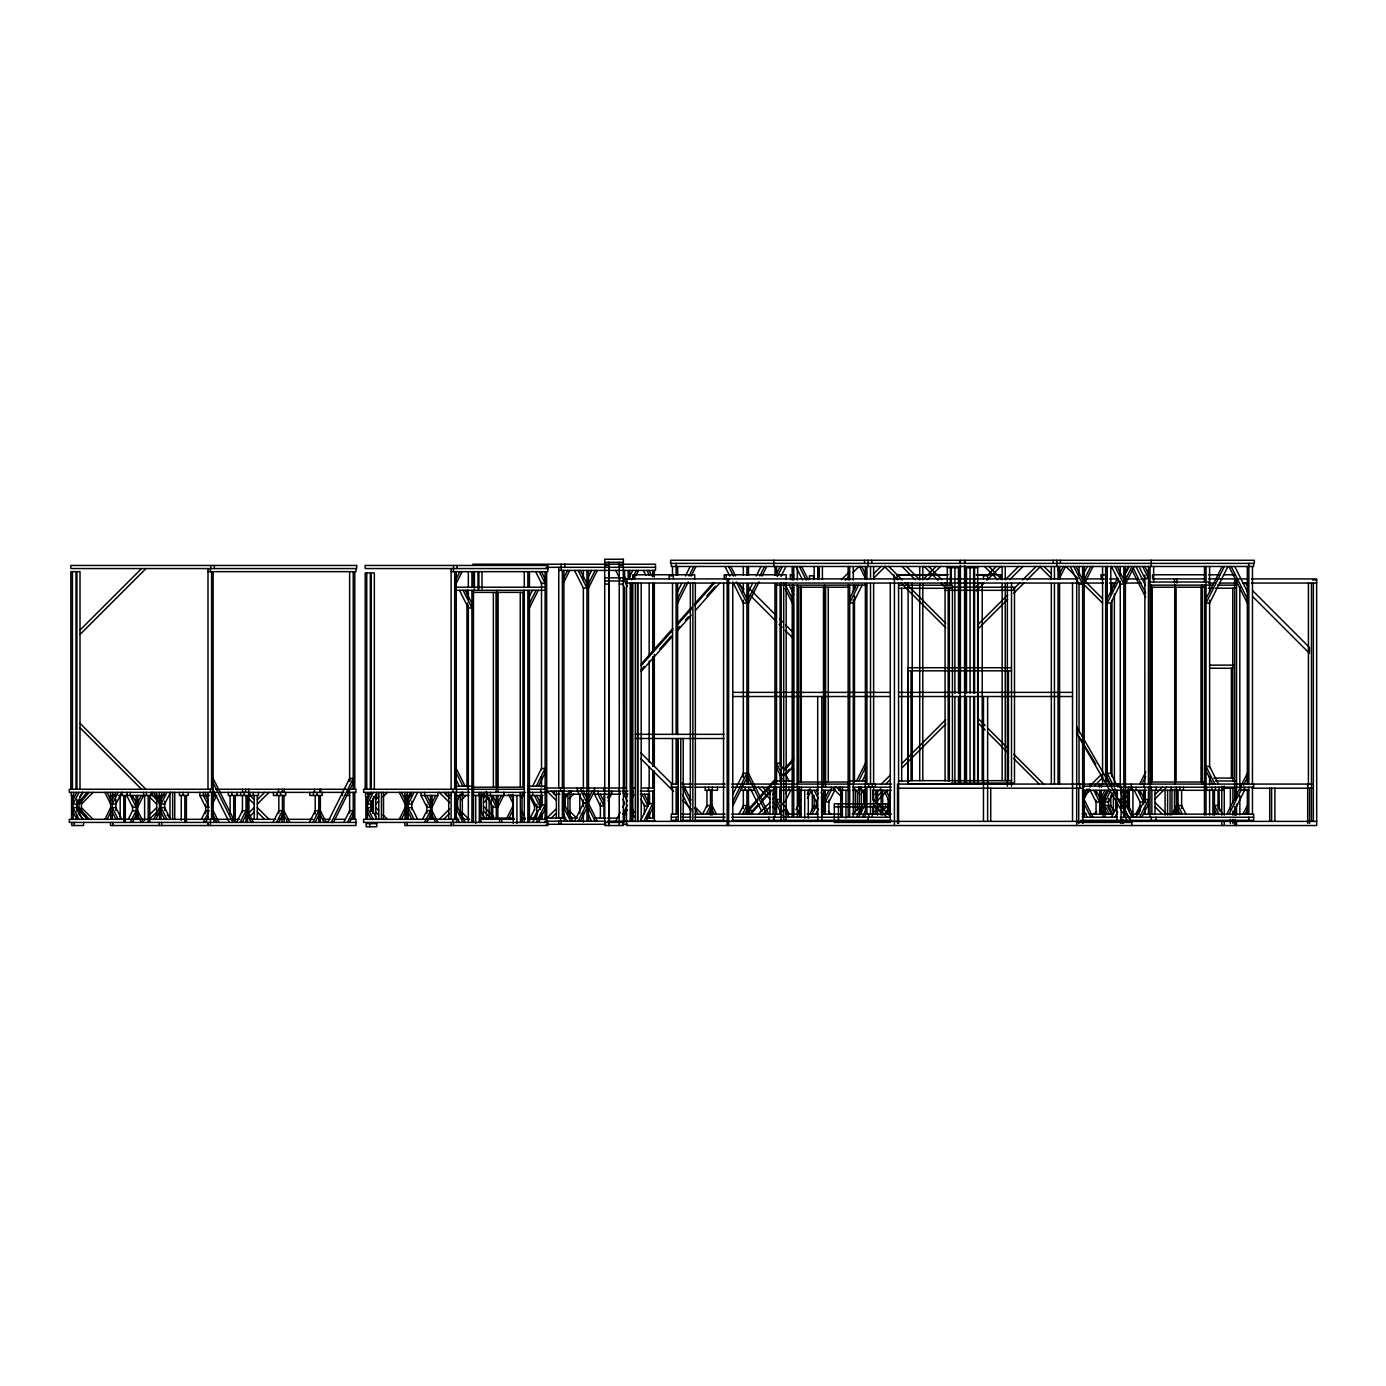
<?xml version="1.0" encoding="UTF-8"?>
<svg xmlns="http://www.w3.org/2000/svg" width="1386" height="1386" viewBox="0 0 1386 1386"><rect width="100%" height="100%" fill="white"/><g stroke="black" fill="none" stroke-linecap="round" stroke-linejoin="round"><path stroke-width="1.5" d="M349.636 781.392L349.636 778.464L353.222 778.464L353.222 782.865L333.437 822.418L331.254 822.418L353.222 778.464M743.329 776.212L743.329 773.284L746.915 773.284L746.915 777.685L732.778 805.942M1102.563 784.078L1102.563 566.476M1128.273 822.418L1076.679 733.055L1076.766 726.992M73.112 799.705L76.767 792.376M78.967 792.376L73.112 804.088L76.698 804.088L82.554 792.376M112.301 799.705L115.974 792.376M118.174 792.376L112.301 804.088L115.887 804.088L121.76 792.376M104.886 819.317L110.741 807.588M107.086 819.317L110.741 811.988M128.361 819.074L132.554 810.689L136.14 810.689L130.284 822.418M137.699 802.806L141.355 795.477M137.699 807.206L143.555 795.477L143.555 792.376M132.484 822.418L136.14 815.089M161.053 799.705L164.726 792.376M166.926 792.376L161.053 804.088L164.657 804.088L170.513 792.376M153.638 819.317L159.511 807.588M155.838 819.317L159.511 811.988M201.507 819.074L205.682 810.689L209.269 810.689M212.664 799.15L214.501 795.477M212.508 803.845L216.684 795.477L212.907 795.477M203.413 822.418L208.437 812.369M205.613 822.418L208.368 816.926M236.573 822.418L242.429 810.689L246.015 810.689L240.159 822.418M242.359 822.418L246.015 815.089M272.955 822.418L278.829 810.689L282.415 810.689L276.559 822.418M278.759 822.418L282.415 815.089M309.355 822.418L315.211 810.689L318.815 810.689L312.941 822.418M315.142 822.418L318.815 815.089M327.65 822.418L349.636 778.464M456.254 578.984L459.909 571.656M456.254 583.385L462.11 571.656M343.78 822.418L349.636 810.689L353.222 810.689L347.366 822.418M349.567 822.418L353.222 815.089M367.446 799.705L371.101 792.376M373.302 792.376L367.446 804.088L371.032 804.088L376.888 792.376M408.194 799.705L411.85 792.376M399.22 819.317L405.093 807.588M414.05 792.376L408.194 804.088L411.781 804.088L417.636 792.376M401.42 819.317L405.093 811.988M528.69 597.903L532.484 590.315M529.435 603.586L536.07 590.315M422.695 819.074L426.888 810.689L430.474 810.689L424.618 822.418M432.034 802.806L435.689 795.477M529.435 607.986L538.27 590.315M432.034 807.206L437.889 795.477L437.889 792.376M426.819 822.418L430.474 815.089M563.911 577.754L567.567 570.426M455.699 799.15L457.519 795.477M563.911 582.137L569.767 570.426M455.526 803.845L459.719 795.477M588.703 576.108L591.562 570.426M480.37 799.497L483.714 792.809M588.513 583.697L595.148 570.426M588.513 588.08L597.349 570.426M497.869 802.806L501.524 795.477M497.869 807.206L503.724 795.477L503.724 792.376M506.878 818.069L512.751 806.34M509.078 818.069L512.751 810.741M628.967 577.997L632.761 570.426M521.95 797.834L524.462 792.809M631.618 579.902L636.365 570.426M635.897 575.727L638.548 570.426M532.674 786.157L541.51 768.485L545.114 768.485L536.278 786.157M538.461 786.157L545.114 772.886M530.353 817.827L534.546 809.459M533.939 817.827L537.3 811.122M532.674 822.418L541.51 804.746L545.114 804.746L536.278 822.418M538.461 822.418L545.114 809.147M563.357 797.903L565.176 794.23M563.201 802.615L567.376 794.23M676.905 593.035L681.652 583.558M685.446 575.97L690.176 566.493M677.65 598.717L685.238 583.558M689.033 575.97L693.78 566.493M677.65 603.118L688.253 581.912M691.146 576.126L695.98 566.493M574.532 821.17L583.367 803.516L586.954 803.516L578.118 821.17M588.513 798.457L592.168 791.129M588.513 802.858L594.369 791.129M580.318 821.17L586.954 807.899M607.363 797.903L609.182 794.23M608.038 800.935L611.382 794.23L611.382 791.129M615.748 821.17L620.166 812.335M622.816 807.033L624.584 803.516M631.548 794.784L633.385 791.129M622.868 814.102L627.286 805.266M631.392 799.497L633.904 794.473M623.423 817.376L627.217 809.805M747.73 593.035L752.477 583.558M756.254 575.97L761.001 566.493M748.475 598.717L756.063 583.558M759.857 575.97L764.587 566.493M748.475 603.118L759.078 581.912M761.971 576.126L766.787 566.493M641.216 819.403L649.168 803.516L652.771 803.516L643.936 821.17M646.136 821.17L652.771 807.899M776.524 573.804L780.179 566.476M777.355 576.524L782.38 566.476M780.959 576.524L785.966 566.476M702.754 813.894L706.929 805.509L710.516 805.509L706.34 813.894M708.696 813.582L710.516 809.909M732.813 794.299L743.329 773.284M732.588 801.957L746.915 773.284M739.136 813.894L743.329 805.509L746.915 805.509L742.723 813.894M849.705 598.405L856.34 585.135M858.54 585.135L849.705 602.806L853.291 602.806L862.127 585.135M745.079 813.582L746.915 809.909M785.498 793.641L787.179 790.297M784.892 802.026L790.765 790.297M795.98 809.597L800.761 800.034M797.66 813.409L800.536 807.674M807.224 794.299L810.082 788.565M807.38 798.405L811.139 790.869M809.961 813.894L814.154 805.509L817.74 805.509M812.283 813.894L816.458 805.509M821.603 802.026L823.284 798.665M815.869 813.894L818.381 808.87M825.311 797.626L828.984 790.297M834.77 787.196L834.77 790.297L828.897 802.026L825.311 802.026L831.184 790.297L831.184 787.196M856.548 780.976L865.384 763.305M858.748 780.976L865.384 767.705M862.335 780.976L865.176 775.276M856.548 817.238L865.384 799.566M858.748 817.238L864.431 805.855M862.335 817.238L865.176 811.555M886.243 812.213L889.604 805.509M887.768 813.582L889.604 809.909M1057.83 570.148L1059.666 566.476L1059.58 579.417M1059.58 573.804L1063.253 566.476M1059.58 578.205L1065.453 566.476M1083.436 574.064L1087.23 566.476M1084.181 579.746L1090.817 566.476M1084.181 584.147L1093.017 566.476M1107.223 598.717L1117.653 577.858M1118.797 579.989L1107.223 603.118L1110.81 603.118L1120.46 583.835M1124.652 574.064L1128.447 566.476M1126.246 572.279L1129.14 566.493M1125.397 579.746L1132.033 566.476M1125.397 584.147L1134.233 566.476M1084.181 794.524L1086.936 789.015M1084.181 798.908L1089.205 788.859M1101.194 797.626L1104.867 790.297M1101.194 802.026L1107.067 790.297M1104.902 797.626L1108.575 790.297M1206.028 598.717L1222.14 566.493M1110.775 790.297L1104.902 802.026L1108.505 802.026L1114.361 790.297M1100.848 810.533L1103.36 805.509M1224.34 566.493L1206.028 603.118L1209.614 603.118L1227.927 566.493M1101.523 813.582L1103.36 809.909M1111.416 817.238L1117.601 804.868M1125.397 794.524L1129.053 787.196M1115.002 817.238L1117.653 811.936M1120.304 806.635L1123.838 799.566L1120.252 799.566M1125.397 798.908L1131.253 787.196L1131.357 784.078M1121.95 807.761L1123.838 803.967M1139.673 784.078L1145.858 771.707M1141.873 784.078L1145.668 776.489M1135.914 813.894L1140.089 805.509M1136.018 817.238L1144.853 799.566L1148.44 799.566L1139.604 817.238M1138.27 813.582L1140.089 809.909M1141.804 817.238L1148.44 803.967M1172.313 813.894L1176.489 805.509M1174.67 813.582L1176.489 809.909M1227.234 813.409L1247.313 773.284L1247.313 777.685L1243.537 785.221M1229.399 813.478L1241.648 788.98M1233.003 813.478L1245.252 788.98M1243.121 813.894L1247.313 805.509M1245.477 813.582L1247.313 809.909M79.504 796.759L83.316 792.376M87.127 792.376L76.975 804.088L79.037 804.088L89.189 792.376M641.198 664.015L672.834 628.395M677.13 623.544L691.51 607.345M694.386 604.105L713.08 583.056M641.198 665.644L672.816 630.024M677.13 625.155L691.51 608.974M694.386 605.734L714.5 583.056M641.198 669.888L644.04 666.666M659.753 648.995L671.17 636.122M676.888 629.694L679.729 626.472M685.446 620.044L688.305 616.822M706.86 595.928L715.419 586.278M641.198 671.5L672.608 636.122M676.888 631.306L691.164 615.228M695.443 610.394L719.715 583.056M749.237 808.506L774.965 779.521M784.961 768.26L793.537 758.592M749.237 810.117L757.813 800.45M760.671 797.227L774.965 781.132M784.961 769.854L793.537 760.204M751.42 811.901L758.437 803.984M762.646 799.237L769.68 791.337M785.117 773.942L789.327 769.195M751.455 813.478L771.101 791.337M785.152 775.519L793.572 766.042M80.007 630.093L141.563 568.555M80.007 634.493L145.946 568.555M81.41 804.088L93.122 792.376M149.359 814.916L156.687 807.588M149.359 819.317L156.687 811.988M257.311 799.705L264.639 792.376M257.311 804.088L269.023 792.376M248.337 813.443L254.192 807.588M249.809 816.371L254.192 811.988M375.745 799.705L378.673 796.759M375.745 804.088L378.673 801.16M383.056 796.759L387.456 792.376M439.293 819.317L449.549 809.06M461.642 799.705L466.025 795.304M443.693 819.317L449.549 813.443M483.402 798.457L487.785 794.057M483.402 802.858L487.785 798.457M569.299 794.057L572.227 791.129M546.95 818.069L555.751 809.268M790.384 574.705L793.502 574.705L790.384 574.705L790.384 578.846M569.299 798.457L573.683 794.057M551.351 818.069L555.751 813.669M841.441 579.677L848.769 572.349M845.304 580.232L848.353 577.165M852.927 572.591L859.025 566.493M873.63 573.804L880.959 566.476M873.63 578.205L885.359 566.476M893.935 574.774L894.005 578.846M897.054 578.915L897.123 574.705L929.192 574.705M922.816 579.746L936.087 566.476M927.234 579.729L940.488 566.476M975.761 587.006L980.162 582.605M987.473 575.277L996.274 566.493M976.246 590.904L983.887 583.281M986.936 580.232L1000.675 566.493M773.093 794.524L776.021 791.579M773.093 798.908L776.021 795.98M758.263 814.136L769.992 802.407M1000.64 574.792L1000.727 578.863L1000.64 574.792L976.16 574.774L989.067 574.705M762.664 814.136L769.992 806.808M1005.248 579.746L1018.519 566.476M1009.666 579.729L1022.92 566.476M977.684 624.913L1007.691 594.906M1013.703 588.894L1019.715 582.882M1022.712 579.885L1036.226 566.372M977.684 629.313L1007.657 599.341M1013.651 593.347L1024.133 582.865M1027.13 579.868L1040.626 566.372M881.34 784.078L890.332 775.086M902.321 763.097L945.789 719.629M852.667 814.136L859.996 806.808M874.999 794.524L880.872 788.651M885.741 784.078L890.245 779.573M902.251 767.567L945.789 724.029M857.068 814.136L859.996 811.191M876.021 797.626L883.35 790.297M1101.177 574.774L1104.347 574.705L1101.177 574.774L1101.177 578.915M876.021 802.026L887.75 790.297M883.731 809.909L888.131 805.509M885.204 812.837L888.131 809.909M1090.435 785.412L1101.056 774.791M1084.302 795.945L1090.384 789.847M1094.957 785.29L1102.563 777.685M1093.779 814.31L1096.707 811.382M1154.971 794.524L1162.3 787.196M1154.971 798.908L1166.7 787.196M623.388 559.234L604.694 559.234L604.746 825.536L623.388 825.536L623.353 559.234M604.694 562.335L623.353 562.335M472.851 564.206L655.509 564.206L655.509 570.426L558.766 570.426M604.694 565.453L608.835 565.453M619.195 565.453L623.353 565.453M546.084 567.307L655.509 567.307M947.279 567.723L950.398 567.723L950.398 585.031M960.03 567.723L951.298 567.723L951.298 585.031M964.933 567.723L973.665 567.723L973.665 693.208M977.684 567.723L974.566 567.723L974.566 693.208M547.851 568.555L365.194 568.555L365.194 565.453L547.851 565.453L547.851 571.656L451.108 571.656M208.004 571.656L355.977 571.656L355.977 568.555M935.602 574.705L946.292 574.705M897.054 574.774L948.37 574.774M1204.555 574.774L1152.546 574.774L1152.546 578.915L1204.555 578.915M1208.54 574.774L1219.628 574.774M1223.613 574.774L1234.701 574.774M604.694 577.875L623.353 577.875M1077.407 578.915L626.524 578.915L626.524 825.536L1316.7 825.536L1316.648 578.915L1251.489 578.915M1085.706 578.915L1104.278 578.915M1109.389 578.915L1118.433 578.915M1126.194 578.915L1137.871 578.915M1140.886 578.915L1146.499 578.915M1208.54 578.915L1236.537 578.915L1236.537 797.764M1238.703 578.915L1247.643 578.915M1312.559 579.954L1316.7 579.954M604.694 580.994L623.353 580.994M1150.068 582.033L1209.614 582.033M626.524 583.056L1081.409 583.056M1085.706 583.056L1103.325 583.056M1109.389 583.056L1115.695 583.056M1124.081 583.056L1140.886 583.056M1208.661 583.056L1215.089 583.056M1219.368 583.056L1236.537 583.056M1242.93 583.056L1247.643 583.056M1251.489 583.056L1316.648 583.056M604.694 584.095L608.835 584.095M619.195 584.095L623.353 584.095M776.524 585.135L865.384 585.135M898.561 585.187L952.442 585.187L952.442 781.011M1150.64 585.135L1213.148 585.135M1217.462 585.135L1236.295 585.135M454.781 587.214L545.114 587.214M797.556 587.214L849.445 587.214M1151.177 587.214L1204.746 587.214M898.561 588.288L952.442 588.288M1208.349 588.236L1212.646 588.236M1215.314 588.236L1236.295 588.236M454.781 590.315L545.114 590.315M945.079 590.315L1014.5 590.315M473.7 592.394L523.995 592.394M1209.701 665.124L1233.297 665.124M1011.52 667.723L907.917 667.723L907.917 783.766L1011.52 783.766M1209.701 668.243L1233.297 668.243M907.917 670.824L1011.52 670.824M732.778 692.376L890.28 692.376M898.561 692.376L1072.539 692.376M732.778 696.517L890.28 696.517M898.561 696.517L1072.539 696.517M635.325 734.337L723.96 734.337M635.325 738.495L723.96 738.495M1116.544 784.753L1110.81 773.284L1107.223 773.284L1112.958 784.753M1213.911 778.066L1233.297 778.066M907.917 780.664L1011.52 780.664M776.524 780.976L793.831 780.976M849.705 780.976L865.384 780.976M898.561 781.011L909.337 781.011M1215.314 780.976L1236.295 780.976M797.556 782.016L849.445 782.016M1151.177 782.016L1204.746 782.016M951.385 783.038L1014.5 783.038L1014.5 587.214L945.079 587.214L945.079 780.872M677.771 784.078L671.309 784.078L671.309 787.196L677.771 787.196M682.085 784.078L691.701 784.078M695.01 784.078L725.173 784.078M731.548 784.078L891.544 784.078M1312.455 784.078L897.522 784.078L897.522 823.457M454.625 786.157L471.933 786.157M527.806 786.157L545.114 786.157M1082.483 786.157L1121.083 786.157L1121.083 821.378M473.7 787.196L523.995 787.196M682.085 787.196L691.701 787.196M695.01 787.196L725.173 787.196M731.548 787.196L848.977 787.196M852.685 787.196L891.25 787.196M1119.871 787.196L1253.654 787.196L1253.654 784.078M544.629 788.01L586.954 788.01M587.664 788.01L626.385 788.01M630.682 788.01L634.996 788.01M641.441 788.01L654.348 788.01M897.522 788.218L1082.899 788.218M1222.469 788.218L1235.359 788.218L1235.359 800.658M1252.147 788.218L1312.057 788.218M215.956 789.258L346.656 789.258M349.515 789.258L355.977 789.258L355.977 792.376L347.366 792.376M471.933 789.258L363.634 789.258L363.634 792.376L469.715 792.376M472.643 789.258L523.995 789.258L523.995 590.315M527.806 789.258L546.69 789.258M774.012 790.297L768.832 790.297L768.832 787.196M793.814 790.297L779.764 790.297L779.764 802.217M795.408 790.297L798.994 790.297L798.994 787.196M817.983 790.297L799.306 790.297L799.306 787.196M821.69 790.297L834.77 790.297M849.514 790.297L839.084 790.297L839.084 787.196M852.633 790.297L858.748 790.297L858.748 787.196M866.371 790.297L860.152 790.297L860.152 787.196M872.591 790.297L891.319 790.297M1082.362 790.297L1125.657 790.297L1125.657 787.196M1146.395 790.297L1129.33 790.297L1129.33 811.018M1150.952 790.297L1205.058 790.297M1206.028 790.297L1224.271 790.297M1248.855 790.297L1240.089 790.297L1240.089 787.196M544.629 791.129L620.807 791.129M622.21 791.129L627.91 791.129M640.367 791.129L654.348 791.129M216.424 792.376L69.3 792.376L69.3 789.258L213.149 789.258L213.149 571.656M218.971 792.376L344.023 792.376M472.643 792.376L525.554 792.376M527.91 792.376L546.69 792.376M371.465 793.606L365.558 793.606L365.558 796.725L367.948 796.725L367.948 793.606M556.375 794.23L559.961 794.23M562.907 794.23L569.126 794.23L569.126 791.129M580.699 794.23L570.547 794.23L570.547 791.129M583.367 794.23L588.773 794.23L588.773 791.129M594.473 788.01L594.525 794.23L611.382 794.23M619.889 794.23L611.763 794.23L611.763 791.129M623.873 794.23L627.91 794.23M640.367 794.23L649.532 794.23L649.532 804.157M110.499 795.477L116.337 795.477M118.364 795.477L151.576 795.477L151.576 792.376M156.168 795.477L152.183 795.477L152.183 792.376M165.09 795.477L159.251 795.477L159.251 792.376M199.827 792.376L199.827 795.477L209.269 795.477M346.015 795.477L349.601 795.477M411.781 795.477L404.833 795.477L404.833 792.376M421.032 792.376L421.032 795.477L437.889 795.477M451.108 795.477L446.517 795.477L446.517 792.376M455.249 795.477L461.469 795.477L461.469 792.376M468.988 795.477L462.889 795.477L462.889 792.376M472.972 795.477L484.39 795.477L484.39 792.376M486.867 792.376L486.867 795.477L503.724 795.477M543.069 795.477L529.123 795.477L529.123 792.376M373.215 796.725L376.732 796.725L376.732 793.606M1120.252 798.908L1123.838 798.908L1120.494 792.22M890.28 803.776L834.32 803.776L834.32 822.418L890.28 822.418L890.28 583.056M647.972 794.23L647.972 806.15L644.386 805.959L641.042 799.254M834.32 806.877L890.28 806.877M209.269 807.206L205.682 807.206L199.827 795.477M677.771 814.136L671.309 814.136L671.309 820.339L677.737 820.339M682.085 814.136L690.696 814.136M695.01 814.136L725.173 814.136M731.635 814.136L781.392 814.136M785.481 814.136L801.437 814.136M807.033 814.136L817.965 814.136M842.671 814.136L821.985 814.136L821.985 817.238M852.061 814.136L891.423 814.136M1082.293 814.136L1086.711 814.136M1089.517 814.136L1113.634 814.136M1130.664 814.136L1139.483 814.136M1143.571 814.136L1253.654 814.136L1253.654 820.339L1080.82 820.339M671.309 817.238L677.771 817.238M682.085 817.238L691.06 817.238M695.01 817.238L725.173 817.238M731.635 817.238L889.829 817.238M1082.241 817.238L1117.203 817.238M1120.252 817.238L1253.654 817.238M479.799 818.069L513.808 818.069M521.708 818.069L525.294 818.069M527.754 818.069L536.538 818.069M544.629 818.069L564.171 818.069L564.171 821.17M570.443 818.069L577.234 818.069M594.109 818.069L605.145 818.069M607.016 818.069L617.775 818.069M645.755 818.069L654.348 818.069M215.956 819.317L239.657 819.317M249.584 819.317L275.658 819.317M278.829 819.317L284.217 819.317L284.217 822.418M287.041 819.317L312.889 819.317M323.666 819.317L330.128 819.317M334.442 819.317L345.218 819.317M349.515 819.317L355.977 819.317L355.977 825.536L110.499 825.536L110.499 822.418M458.835 819.317L363.634 819.317L363.634 822.418L547.851 822.418L547.851 825.536L404.833 825.536L404.833 822.418M462.785 819.317L469.577 819.317M480.006 819.317L514.431 819.317M520.876 819.317L525.19 819.317M529.487 819.317L546.69 819.317M682.016 820.339L691.06 820.339M694.871 820.339L724.843 820.339M731.669 820.339L891.475 820.339M544.923 821.17L605.145 821.17M607.293 821.17L627.633 821.17M640.332 821.17L655.509 821.17M626.524 821.378L1078.758 821.378M1080.751 821.378L1316.648 821.378M355.977 822.418L69.3 822.418L69.3 819.317L213.981 819.317L213.981 822.418M604.694 822.418L623.353 822.418M1076.679 822.418L1131.86 822.418L1076.679 726.836M546.223 824.289L605.821 824.289M622.539 824.289L627.633 824.289M1245.044 583.056L1248.041 586.053M1252.528 590.557L1309.441 647.47L1309.441 653.326L1252.927 596.812M1084.978 581.132L1102.563 598.717M1065.921 566.493L1078.135 578.69M1082.709 583.281L1102.563 603.118M1044.005 566.476L1051.333 573.804M1039.604 566.476L1051.333 578.205M988.859 566.476L1002.147 579.746M984.476 566.476L997.729 579.729M928.689 566.493L941.874 579.677M944.802 582.605L947.729 585.533M924.289 566.493L938.027 580.232M941.077 583.281L945.668 587.855M1154.971 802.407L1166.7 814.136M1154.971 806.808L1162.3 814.136M906.444 566.476L919.715 579.746M902.043 566.476L915.297 579.729M888.738 566.372L902.251 579.885M905.249 582.882L945.789 623.423M884.337 566.372L897.833 579.868M900.831 582.865L945.789 627.823M977.684 718.139L985.169 725.623M988.166 728.638L1007.657 748.111M1013.651 754.105L1043.623 784.078M977.684 722.539L985.186 730.041M988.183 733.038L1007.691 752.563M1013.703 758.558L1039.223 784.078M748.232 587.56L775.19 614.518M779.694 619.005L782.674 622.002M785.671 624.999L793.173 632.484M739.414 584.58L743.987 589.171M750.103 595.287L776.073 621.257M779.123 624.306L782.172 627.356M785.238 630.422L792.861 638.045M873.63 799.566L889.829 815.765M875.103 805.439L886.901 817.238M874.999 806.808L882.328 814.136M854.14 788.651L859.996 794.524M874.999 811.191L877.927 814.136M836.053 786.919L842.116 792.983M833.055 788.322L842.186 797.452M828.256 811.382L831.184 814.31M762.664 787.196L769.992 794.524M758.263 787.196L769.992 798.908M773.093 802.407L776.021 805.335M773.093 806.808L776.021 809.736M640.678 752.65L672.747 784.719M695.668 807.64L701.784 813.738M640.644 758.471L673.596 791.423M682.588 800.415L691.562 809.407M551.351 791.129L555.751 795.529M569.299 810.741L576.611 818.069M546.95 791.129L555.751 799.913M569.299 815.141L572.227 818.069M483.402 806.34L493.659 816.597M483.402 810.741L490.731 818.069M443.693 792.376L449.549 798.232M461.642 811.988L468.953 819.317M439.293 792.376L449.549 802.633M461.642 816.371L464.57 819.317M375.745 807.588L378.673 810.515M383.056 814.916L387.456 819.317M375.745 811.988L378.673 814.916M249.809 795.304L254.192 799.705M248.337 798.232L254.192 804.088M257.311 807.588L269.023 819.317M257.311 811.988L264.639 819.317M150.831 793.831L156.687 799.705M80.007 723.319L145.946 789.258M80.007 727.719L141.563 789.258M149.359 796.759L156.687 804.088M167.117 814.916L170.045 817.844M81.41 807.588L93.122 819.317M81.41 811.988L85.793 816.371M89.189 819.317L79.037 807.588L76.975 807.588L87.127 819.317M78.24 813.443L83.316 819.317M1076.679 733.055L1095.824 764.067M1114.968 795.062L1131.86 822.418M1234.77 566.493L1248.058 593.035M1231.184 566.493L1247.313 598.717M1228.984 566.493L1247.313 603.118M1144.767 566.476L1148.44 573.804M1142.584 566.476L1148.44 578.205L1144.853 578.205L1138.98 566.476M1135.983 566.493L1145.46 585.446M1133.332 568.381L1145.668 593.035M1132.119 570.339L1145.616 597.331M1117.203 566.476L1123.838 579.746M1115.002 566.476L1123.838 584.147L1120.252 584.147L1111.416 566.476M1218.45 784.078L1209.614 766.406L1206.028 766.406L1214.864 784.078M1206.028 770.807L1212.663 784.078M1222.209 813.894L1218.034 805.509L1214.448 805.509L1218.623 813.894M1214.448 809.909L1216.267 813.582M1075.986 566.476L1082.622 579.746M1073.803 566.476L1082.622 584.147L1079.036 584.147L1070.2 566.476M1185.827 813.894L1181.634 805.509L1178.048 805.509L1182.241 813.894M1178.048 809.909L1179.884 813.582M1143.658 797.626L1139.985 790.297L1140.072 794.265M1137.785 790.297L1143.658 802.026L1140.072 802.026L1134.198 790.297M1120.183 787.196L1123.838 794.524M1125.397 799.566L1134.233 817.238M1125.397 803.967L1132.033 817.238M1114.881 788.565L1117.74 794.299M1124.652 809.649L1128.447 817.238M1107.223 777.685L1111 785.221M1113.824 790.869L1116.648 796.517M1114.171 812.213L1110.81 805.509L1104.902 805.509L1109.095 813.894M1108.505 805.509L1112.681 813.894M1108.055 807.189L1111.416 813.894M1101.679 798.665L1103.36 802.026M1099.652 797.626L1095.979 790.297L1096.049 794.265M1104.902 809.909L1106.738 813.582M1093.779 790.297L1099.652 802.026L1096.049 802.026L1090.193 790.297M1084.181 799.566L1093.017 817.238M1084.181 803.967L1090.817 817.238M1083.436 809.649L1087.23 817.238M861.711 566.476L865.384 573.804M859.511 566.476L865.384 578.205M801.61 566.493L808.246 579.764M799.41 566.493L806.167 579.989M795.824 566.493L802.581 579.989M789.154 585.135L793.883 594.611M785.567 585.135L792.203 598.405M785.134 588.669L792.203 602.806M885.931 790.297L889.604 797.626M884.58 791.978L889.604 802.026M875.571 810.775L877.234 814.136M864.102 790.297L865.938 793.953M861.901 790.297L865.262 797.002M730.803 566.493L735.533 575.97M739.327 583.558L746.915 598.717M728.603 566.493L733.419 576.126M736.312 581.912L746.915 603.118L743.329 603.118L732.726 581.912M725.017 566.493L729.833 576.126M821.014 792.134L823.769 797.626M821.257 797.002L823.769 802.026M816.389 790.297L818.225 793.953M814.188 790.297L818.381 798.665M821.603 805.509L824.116 810.533M821.603 809.909L823.44 813.582M810.602 790.297L816.458 802.026M782.761 768.606L780.11 763.305L776.524 763.305L782.709 775.675M785.412 773.908L788.946 780.976M776.524 767.705L782.206 779.071M784.874 805.509L789.05 813.894M782.761 804.868L780.11 799.566L776.524 799.566L782.709 811.936M785.412 810.169L788.946 817.238M784.874 809.909L786.694 813.582M776.524 803.967L782.206 815.349M649.098 570.426L651.853 575.918M646.898 570.426L649.41 575.45M748.475 773.284L768.537 813.409M748.475 777.685L766.371 813.478M643.312 570.426L645.824 575.45M750.536 788.98L761.85 811.59M748.475 805.509L752.65 813.894M748.475 809.909L750.294 813.582M623.423 574.22L627.217 581.791M622.868 577.494L627.286 586.313M615.748 570.426L620.166 579.261M622.816 584.563L624.584 588.08M712.075 805.509L716.267 813.894M712.075 809.909L713.911 813.582M580.318 570.426L586.954 583.697M578.118 570.426L586.954 588.08L583.367 588.08L574.532 570.426M682.432 782.83L691.042 800.034M694.854 807.674L697.73 813.409M683.315 788.98L690.852 804.053M682.536 794.628L691.025 811.59M541.441 571.656L545.114 578.984M539.241 571.656L545.114 583.385L541.51 583.385L535.654 571.656M644.317 794.23L647.972 801.558M642.116 794.23L647.972 805.959M624.497 791.129L627.252 796.621M631.479 807.033L634.13 812.335M623.146 792.809L627.321 801.177M631.618 811.694L634.459 817.376M620.391 794.473L618.624 788.01M622.903 799.497L624.584 802.858M630.873 817.376L632.761 821.17M600.311 794.23L603.967 801.558M594.525 794.23L600.381 805.959L603.967 805.959L598.111 794.23L598.111 791.129M583.298 791.129L586.954 798.457M588.513 803.516L597.349 821.17M588.513 807.899L595.148 821.17M577.512 791.129L583.367 802.858L586.954 802.858L581.098 791.129L580.994 788.01M588.703 815.488L591.562 821.17M465.298 590.315L471.933 603.586M463.097 590.315L471.933 607.986L468.329 607.986L459.494 590.315M563.911 803.516L572.747 821.17M563.911 807.899L570.547 821.17M563.166 813.599L566.961 821.17M536.659 795.477L540.315 802.806M534.459 795.477L540.315 807.206L536.729 807.206L530.873 795.477M528.69 794.23L534.546 805.959M521.95 811.364L524.462 816.389M510.914 794.784L512.751 798.457M508.558 794.473L512.751 802.858M496.309 802.806L492.654 795.477L492.723 799.445M486.867 795.477L492.723 807.206L496.309 807.206L490.453 795.477L490.453 792.376M480.37 809.701L484.546 818.069M456.254 768.485L465.09 786.157M456.254 772.886L462.889 786.157M455.509 778.568L459.303 786.157M456.254 804.746L465.09 822.418M456.254 809.147L462.889 822.418M455.509 814.829L459.303 822.418M426.819 795.477L430.474 802.806M432.034 810.689L437.889 822.418M432.034 815.089L435.689 822.418M421.032 795.477L426.888 807.206L430.474 807.206L424.618 795.477L424.618 792.376M417.636 819.317L411.781 807.588L408.194 807.588L414.05 819.317M401.42 792.376L405.093 799.705M399.22 792.376L405.093 804.088M408.194 811.988L411.85 819.317M376.888 819.317L371.032 807.588L367.446 807.588L373.302 819.317M367.446 811.988L371.101 819.317M320.357 810.689L326.23 822.418M320.357 815.089L324.029 822.418M283.974 810.689L289.83 822.418M283.974 815.089L287.63 822.418M247.574 810.689L253.43 822.418M247.574 815.089L251.23 822.418M213.149 778.464L235.135 822.418M213.149 782.865L232.935 822.418M212.387 788.513L229.348 822.418M208.368 800.969L205.613 795.477L205.613 792.376M213.149 810.689L219.005 822.418M208.437 805.526L203.413 795.477L203.413 792.376M213.149 815.089L216.805 822.418M170.513 819.317L164.657 807.588L161.053 807.588L166.926 819.317M155.838 792.376L159.511 799.705M153.638 792.376L159.511 804.088M161.053 811.988L164.726 819.317M136.14 802.806L132.484 795.477L132.554 799.445M137.699 810.689L143.555 822.418M137.699 815.089L141.355 822.418M126.698 795.477L132.554 807.206L136.14 807.206L130.284 795.477L130.284 792.376M121.76 819.317L115.887 807.588L112.301 807.588L118.174 819.317M107.086 792.376L110.741 799.705M104.886 792.376L110.741 804.088M112.301 811.988L115.974 819.317M82.554 819.317L76.698 807.588L73.112 807.588L78.967 819.317M73.112 811.988L76.767 819.317L76.698 815.332M1313.356 583.056L1313.356 821.378M1311.468 583.056L1311.468 821.378M1309.597 788.218L1309.597 823.457M1308.419 583.056L1308.419 784.892M1307.708 784.078L1307.708 823.457M1274.895 788.218L1274.895 821.378M1271.62 788.218L1271.62 821.378M1269.715 788.218L1269.715 821.378M1253.654 563.374L1253.654 566.476L671.309 566.476L671.309 563.374M1252.459 566.476L1252.459 784.078M1252.459 787.196L1252.459 814.136M1248.855 563.374L1248.855 784.078M1248.855 787.196L1248.855 814.136M1248.855 817.238L1248.855 820.339M1247.313 566.476L1247.313 784.078M1247.313 789.258L1247.313 814.136M1244.074 787.196L1244.074 790.297M1239.829 587.352L1239.829 789.171M1239.829 795.616L1239.829 814.933M1236.537 804.209L1236.537 814.933M1236.537 821.378L1236.537 825.536M1235.359 811.018L1235.359 815.159M1235.359 819.317L1235.359 823.457M1234.649 578.915L1234.649 799.913M1234.649 806.357L1234.649 814.933M1234.649 821.378L1234.649 825.536M1232.899 788.218L1232.899 802.737M1232.899 811.018L1232.899 815.159M1232.899 819.317L1232.899 823.457M1232.76 588.236L1232.76 780.976M1231.392 668.243L1231.392 778.066M1230.37 788.218L1230.37 808.956M1230.37 819.317L1230.37 823.457M1224.271 786.157L1224.271 815.159M1224.271 821.378L1224.271 825.536M1221.794 786.157L1221.794 815.159M1221.794 821.378L1221.794 825.536M1219.074 787.196L1219.282 811.018M1218.034 790.297L1218.034 808.956M1215.47 787.196L1215.47 790.297M1214.448 790.297L1214.448 815.159M1212.889 790.297L1212.889 815.159M1211.884 787.196L1211.884 790.297M1209.614 566.476L1209.614 591.579M1209.614 600.173L1209.614 767.809M1209.614 776.403L1209.614 784.996M1209.614 789.292L1209.614 815.089M1206.704 787.196L1206.704 790.297M1206.028 566.476L1206.028 815.089M1204.746 585.135L1204.746 784.078M1204.469 566.476L1204.469 582.033M1204.469 585.135L1204.469 815.089M1202.043 585.135L1202.043 784.078M1201.783 585.135L1201.783 784.078M1201.021 587.214L1201.021 782.016M1183.453 787.196L1183.453 790.297M1181.634 790.297L1181.634 808.454M1179.85 787.196L1179.85 790.297M1178.048 790.297L1178.048 814.136M1176.939 578.915L1176.939 583.056M1176.939 789.171L1176.939 806.357M1176.783 790.297L1176.783 806.877M1176.264 787.196L1176.489 814.136M1176.108 587.214L1176.108 782.016M1175.068 585.135L1175.068 784.078M1174.791 585.135L1174.791 784.078M1174.479 578.915L1174.479 583.056M1174.479 789.171L1174.479 812.802M1171.95 789.171L1171.95 814.933M1171.083 787.196L1171.083 790.297M1170.044 790.297L1170.044 815.159M1167.584 790.297L1167.584 815.159M1165.054 790.297L1165.054 815.159M1156.132 787.196L1156.132 790.297M1156.132 817.238L1156.132 820.339M1154.971 790.297L1154.971 814.136M1153.654 566.476L1153.654 582.033M1152.216 587.214L1152.216 782.016M1151.87 790.297L1151.87 814.136M1151.194 560.273L1151.194 566.476M1151.177 585.135L1151.177 784.078M1151.35 787.196L1151.35 790.297M1151.194 817.238L1151.35 820.339M1150.917 585.135L1150.917 784.078M1150.068 566.476L1150.033 817.238M1148.44 566.476L1148.44 784.078M1148.44 787.196L1148.44 814.136M1145.2 790.297L1145.2 802.217M1145.2 808.177L1145.2 814.136M1144.853 575.103L1144.853 784.078M1144.853 787.196L1144.853 802.494M1144.853 807.917L1144.853 814.136M1144.004 784.078L1144.004 787.196M1143.658 790.297L1143.658 804.192M1140.072 802.217L1140.089 811.018M1136.035 787.196L1136.035 790.297M1132.934 790.297L1132.934 815.159M1132.449 787.196L1132.449 790.297M1131.79 822.418L1131.79 825.536M1131.149 787.196L1131.149 790.297M1127.788 790.297L1127.788 806.877M1125.397 566.476L1125.397 787.196M1125.397 790.297L1125.397 817.238M1123.838 566.476L1123.838 787.196M1123.838 790.297L1123.838 817.238M1123.578 787.196L1123.578 790.297M1123.145 819.317L1123.145 823.457M1122.521 819.317L1122.521 823.457M1120.685 819.317L1120.685 823.457M1120.252 566.476L1120.252 575.138M1120.252 581.219L1120.252 785.03M1117.878 784.078L1117.878 787.196M1116.943 790.297L1116.943 798.579M1116.943 802.737L1116.943 821.378M1116.666 790.297L1116.666 796.742M1116.666 801.021L1116.666 807.466M1115.834 798.579L1115.834 811.018M1114.379 583.056L1114.379 587.352M1114.379 593.797L1114.379 782.744M1114.292 784.078L1114.292 787.196M1113.374 794.438L1113.374 811.018M1111.918 583.056L1111.918 591.649M1111.918 600.242L1111.918 776.299M1110.81 566.476L1110.81 594.49M1110.81 603.101L1110.81 773.301M1110.81 795.477L1110.844 806.877M1108.505 798.249L1108.505 808.454M1107.223 566.476L1107.223 781.929M1105.664 566.476L1105.664 784.078M1105.04 814.136L1105.04 817.238M1104.902 794.265L1104.902 814.136M1103.36 796.257L1103.36 814.136M1102.979 814.136L1102.979 817.238M1102.563 799.618L1102.563 807.917M1101.454 784.078L1101.454 787.196M1101.194 790.297L1101.194 814.136M1099.652 790.297L1099.652 814.136M1099.393 784.078L1099.393 787.196M1096.049 800.224L1096.049 814.136M1090.141 784.078L1090.141 787.196M1084.181 566.476L1084.181 787.196M1084.181 790.297L1084.181 817.238M1084.077 811.018L1084.077 815.159M1082.899 784.078L1082.899 823.457M1082.622 566.476L1082.622 787.196M1082.622 790.297L1082.622 817.238M1079.798 784.078L1079.798 788.218M1079.036 566.476L1079.036 575.138M1079.036 583.801L1079.036 733.09M1079.036 737.421L1079.036 785.03M1078.758 788.218L1078.758 823.457M1076.679 578.915L1076.679 825.536M1072.539 583.056L1072.539 821.378M1060.429 560.273L1060.429 563.374M1059.58 583.714L1059.58 784.078M1058.038 566.476L1058.038 579.417M1058.038 583.714L1058.038 784.078M1056.842 560.273L1056.842 566.476M1054.434 566.476L1054.434 579.417M1054.434 583.714L1054.434 784.078M1053.239 560.273L1053.239 563.374M1051.333 566.476L1051.333 579.417M1051.333 583.714L1051.333 784.078M1011.503 583.056L1011.503 786.157M1008.419 670.824L1008.419 780.664M1007.362 583.056L1007.362 786.157M1005.248 566.476L1005.248 579.469M1005.248 583.801L1005.248 780.699M1002.147 566.476L1002.147 579.469M1002.147 583.801L1002.147 780.699M990.73 788.218L990.73 821.378M987.629 578.915L987.629 575.814L983.471 575.814L983.471 578.915M987.629 696.517L987.629 821.378M983.471 696.517L983.471 821.378M982.224 583.056L982.224 780.595M978.083 589.5L978.083 780.595M977.684 566.476L977.684 781.929M974.566 697.539L974.566 781.912M973.665 697.539L973.665 781.912M970.079 567.723L970.079 693.208M970.079 697.539L970.079 781.912M966.492 567.723L966.492 693.208M966.492 697.539L966.492 781.912M964.933 563.374L964.933 560.273L1254.33 560.273L1254.33 563.374L670.633 563.374L670.633 560.273L960.03 560.273L960.03 563.374M964.933 566.476L964.933 781.929M964.552 563.374L964.552 560.273L960.411 560.273L960.411 563.374M964.552 565.54L964.552 693.208M964.552 697.522L964.552 781.912M960.411 565.54L960.411 693.208M960.411 697.522L960.411 781.912M960.03 566.476L960.03 781.929M958.471 567.723L958.471 693.208M958.471 697.539L958.471 781.912M954.885 567.723L954.885 693.208M954.885 697.539L954.885 781.912M949.341 588.288L949.341 781.011M948.18 590.315L948.18 780.872M947.279 566.476L947.279 585.031M922.816 566.476L922.816 579.469M922.816 583.801L922.816 780.699M919.715 566.476L919.715 579.469M919.715 583.801L919.715 780.699M912.231 583.056L912.231 780.595M911.018 670.824L911.018 780.664M908.09 583.056L908.09 782.744M901.68 588.288L901.68 781.011M898.561 583.056L898.561 823.457M894.42 578.915L894.42 825.536M889.604 790.297L889.604 814.136M888.131 798.579L888.131 811.018M885.498 803.776L885.498 806.877M882.674 790.297L882.674 815.159M881.132 790.297L881.132 815.159M877.529 790.297L877.529 815.159M876.021 790.297L876.021 802.217M876.021 806.184L876.021 814.136M875.311 784.078L875.311 787.196M873.63 566.476L873.63 579.417M873.63 583.714L873.63 784.078M873.63 787.196L873.63 814.136M872.92 790.297L872.92 800.224M872.92 806.184L872.92 814.136M872.296 784.078L872.296 787.196M872.296 814.136L872.296 817.238M871.725 560.273L871.725 563.374M870.512 566.476L870.512 579.417M870.512 583.714L870.512 784.078M870.512 787.196L870.512 814.136M868.71 784.078L868.71 787.196M868.71 814.136L868.71 817.238M868.121 560.273L868.121 566.476M868.121 817.238L868.121 820.339M866.926 566.476L866.926 579.417M866.926 583.714L866.926 784.078M866.926 787.196L866.926 814.136M865.384 566.476L865.384 579.417M865.384 583.714L865.384 784.078M865.384 787.196L865.384 814.136M865.124 784.078L865.124 787.196M865.124 814.136L865.124 817.238M864.535 560.273L864.535 563.374M864.396 794.265L864.206 802.217M864.05 791.337L864.05 803.776M861.364 787.196L861.364 812.057M859.285 787.196L859.285 814.136M857.328 791.337L857.328 809.978M855.249 789.258L855.249 812.057M854.486 585.135L854.486 589.466M854.486 595.945L854.486 781.912M854.209 585.135L854.209 589.466M854.209 600.19L854.209 782.016M853.291 566.476L853.291 580.076M853.291 585.135L853.291 591.579M853.291 599.878L853.291 817.238M849.705 566.476L849.705 580.076M849.705 585.135L849.705 817.238M848.145 566.476L848.145 580.076M848.145 585.135L848.145 817.238M845.928 790.297L845.928 818.208M842.584 787.196L842.584 790.297M842.341 790.297L842.341 817.238M840.782 790.297L840.782 817.238M840.522 787.196L840.522 790.297M838.461 803.776L838.461 822.418M828.897 800.224L828.897 814.136M828.274 587.214L828.274 782.016M825.571 587.214L825.571 782.016M825.571 784.078L825.571 787.196M825.311 790.297L825.311 814.136M824.531 585.135L824.531 784.078M823.769 790.297L823.769 814.136M823.509 587.214L823.509 782.016M823.509 784.078L823.509 787.196M822.4 566.476L822.4 579.417M822.4 799.618L822.4 808.454M821.829 696.517L821.829 821.378M821.603 798.249L821.603 814.136M819.282 566.476L819.282 579.417M817.74 566.476L817.74 579.417M817.688 696.517L817.688 821.378M817.532 787.196L817.532 790.297M816.458 800.224L816.458 808.177M814.154 566.476L814.154 579.417M814.154 795.477L814.154 808.454M813.599 578.915L813.599 575.814L809.459 575.814L809.459 578.915M812.283 791.319L812.283 810.654M808.298 790.297L808.298 818.208M804.712 790.297L804.712 818.208M801.281 587.214L801.281 782.016M801.385 787.196L801.385 790.297M801.125 790.297L801.125 817.238M800.519 587.3L800.519 781.912M799.566 790.297L799.566 817.238M798.596 587.214L798.596 782.016M798.544 787.023L798.544 806.357M797.556 585.135L797.556 784.078M797.331 566.476L797.331 580.076M797.331 585.135L797.331 817.238M793.745 566.476L793.745 580.076M793.745 585.135L793.745 817.238M793.433 574.774L793.433 578.915M793.433 585.204L793.433 591.649M793.433 602.39L793.433 761.26M793.433 767.705L793.433 780.595M792.515 787.196L792.515 790.297M792.203 566.476L792.203 580.076M792.203 585.135L792.203 817.238M788.929 787.196L788.929 790.297M786.174 578.915L786.174 574.774L724.272 574.774L724.272 578.915M786.174 583.056L786.174 821.378M783.714 583.056L783.714 821.378M781.306 790.297L781.306 802.217M781.184 583.056L781.184 821.378M780.959 784.078L780.959 787.196M780.11 583.714L780.11 766.233M780.11 773.301L780.11 781.929M780.11 787.196L780.11 802.494M780.11 809.978L780.11 814.136M779.764 810.152L779.764 814.136M776.524 566.476L776.524 575.103M776.524 583.714L776.524 784.078M776.524 787.196L776.524 814.136M774.965 566.476L774.965 575.103M774.965 583.714L774.93 817.238M773.769 560.273L773.769 566.476M773.769 817.238L773.769 820.339M773.613 787.196L773.613 790.297M773.613 817.238L773.613 820.339M773.093 790.297L773.093 814.136M769.992 790.297L769.992 814.136M768.832 817.238L768.832 820.339M753.88 787.196L753.88 790.297L741.51 790.297L741.51 787.196M748.7 787.196L748.7 790.297M748.475 566.476L748.475 575.103M748.475 583.714L748.475 784.078M748.475 790.297L748.475 814.136M746.915 566.476L746.915 575.103M746.915 583.714L746.915 784.078M746.915 790.297L746.915 814.136M745.096 787.196L745.096 790.297M743.329 566.476L743.329 575.103M743.329 583.714L743.329 592.342M743.329 600.19L743.329 777.615M743.329 790.297L743.329 808.454M732.778 583.056L732.778 821.378M728.638 578.915L728.638 825.536M727.165 578.915L727.165 825.536M726.16 574.774L726.16 578.915M723.648 583.056L723.509 821.378M717.48 787.196L717.48 790.297L705.127 790.297L705.127 787.196M712.3 787.196L712.3 790.297M712.075 790.297L712.075 815.159M710.516 790.297L710.516 815.159M708.714 787.196L708.714 790.297M706.929 790.297L706.929 806.877M695.339 583.056L695.339 821.378M694.715 578.915L694.715 574.774L632.813 574.774L632.813 578.915M692.879 583.056L692.879 821.378M690.349 583.056L690.349 821.378M684.875 787.196L684.875 790.297M683.211 738.495L683.211 821.378M680.751 738.495L680.751 821.378M678.222 738.495L678.222 821.378M677.65 566.476L677.65 575.103M677.65 583.714L677.65 734.528M677.65 738.842L677.65 784.078M677.65 789.258L677.65 814.136M676.108 563.374L676.108 575.103M676.108 583.714L676.108 734.528M676.108 738.842L676.108 784.078M676.108 787.196L676.108 814.136M676.108 817.238L676.108 820.339M673.353 578.915L673.353 575.814L669.213 575.814L669.213 578.915M672.505 566.476L672.505 575.103M672.505 583.714L672.505 734.528M672.505 738.842L672.505 784.078M672.505 787.196L672.505 814.136M654.313 570.426L654.313 576.888M654.313 583.35L654.313 650.138M654.313 654.435L654.313 766.475M654.313 770.789L654.348 821.17M652.771 570.426L652.771 576.888M652.771 583.35L652.771 652.286M652.771 656.6L652.771 766.475M652.771 770.789L652.771 788.01M652.771 791.129L652.771 818.069M649.532 812.109L649.532 818.069M649.168 583.35L649.168 656.6M649.168 660.914L649.168 762.161M649.168 766.475L649.168 788.01M649.168 791.129L649.168 803.568M649.168 813.928L649.168 818.069M648.336 788.01L648.336 791.129M647.972 814.102L647.972 818.069M644.386 804.157L644.386 814.102M641.198 583.056L641.198 821.378M637.803 583.056L637.803 821.378M637.508 583.056L637.508 821.378M635.325 583.056L635.325 821.378M634.701 574.774L634.701 578.915M632.813 583.056L632.813 821.378M631.652 583.056L631.652 821.378M630.197 583.056L630.197 821.378M629.712 570.426L629.712 579.071M628.17 570.426L628.17 579.071M624.584 570.426L624.584 579.071M624.584 587.733L624.584 788.963M624.584 810.81L624.584 822.141M619.247 562.335L619.247 825.536M609.372 818.069L609.372 821.17M608.887 562.335L608.887 825.536M608.835 562.335L608.835 825.536M603.967 794.23L603.967 818.069M603.707 788.01L603.707 791.129M600.381 803.031L600.381 818.069M588.513 570.426L588.513 791.129M588.513 794.23L588.513 821.17M586.954 570.426L586.954 791.129M586.954 794.23L586.954 821.17M586.694 791.129L586.694 794.23M583.367 570.426L583.367 579.071M583.367 587.733L583.367 788.963M583.367 799.913L583.367 806.669M583.367 812.889L583.367 822.141M579.781 794.23L579.781 813.547M577.408 788.01L577.408 791.129M569.992 791.129L569.992 818.069M567.931 793.19L567.931 813.928M565.228 795.269L565.228 807.709M564.743 564.206L564.743 567.307M564.76 798.215L564.76 806.15M564.171 788.01L564.171 791.129M563.911 570.426L563.911 788.01M563.911 791.129L563.911 818.069M562.352 570.426L562.352 788.01M562.352 791.129L562.352 818.069M561.157 564.206L561.157 570.426M561.157 821.17L561.157 824.289M560.585 788.01L560.585 791.129M560.585 818.069L560.585 821.17M558.766 567.307L558.766 788.01M558.766 791.129L558.766 818.069M558.766 821.17L558.766 824.289M556.375 791.129L556.375 818.069M554.175 791.129L554.175 794.23M546.656 571.656L546.69 822.418M545.547 791.129L545.547 794.23M545.114 571.656L545.114 789.258M545.114 792.376L545.114 819.317M541.874 795.477L541.874 805.405M541.874 813.357L541.874 819.317M541.51 582.432L541.51 769.871M541.51 776.333L541.51 787.109M541.51 792.376L541.51 806.877M541.51 813.097L541.51 819.317M540.679 789.258L540.679 792.376M540.315 795.477L540.315 809.372M540.315 815.332L540.315 819.317M536.729 804.278L536.729 817.324M534.546 804.157L534.546 810.117M532.709 792.376L532.709 795.477M529.435 571.656L529.435 587.214M529.435 590.315L529.435 822.418M527.875 571.656L527.875 587.214M527.875 590.315L527.875 822.418M524.289 571.656L524.289 587.214M524.289 590.315L524.289 822.418M522.955 592.394L522.955 787.196M522.314 792.376L522.314 795.477L504.088 795.477L504.088 792.376M522.054 795.477L522.054 822.418M520.252 592.394L520.252 787.196M520.252 792.376L520.512 822.418M516.926 795.477L516.926 823.388M513.322 795.477L513.322 823.388M512.751 794.23L512.751 818.069M501.715 819.317L501.715 822.418M499.636 819.317L499.636 822.418M498.128 592.394L498.128 787.196M498.128 789.258L498.128 792.376M497.869 795.477L497.869 819.317M497.089 590.315L497.089 789.258M496.309 795.477L496.309 819.317M496.049 592.394L496.049 787.196M496.049 789.258L496.049 792.376M493.364 592.394L493.364 787.196M492.723 805.405L492.723 819.317M491.181 799.41L491.181 818.069M489.119 797.348L489.119 818.069M486.417 791.129L486.417 818.069M483.402 795.477L483.402 818.069M481.999 571.656L481.999 588.963M481.115 792.376L481.029 811.901M480.855 795.477L480.855 822.418M480.284 795.477L480.284 811.901M479.296 795.477L479.296 822.418M479.036 792.376L479.036 795.477M478.898 571.656L478.898 588.963M477.997 571.656L477.997 588.963M475.71 795.477L475.71 823.388M474.41 571.656L474.41 588.963M473.475 571.656L473.475 587.214M473.475 590.315L473.475 822.418M471.933 571.656L471.933 587.214M471.933 590.315L471.933 822.418M468.329 571.656L468.329 587.214M468.329 590.315L468.329 598.908M468.329 605.353L468.329 822.418M467.498 590.315L467.498 594.646M467.498 603.205L467.498 787.196M467.238 590.315L467.238 594.646M467.238 603.291L467.238 787.092M462.335 792.376L462.335 819.317M460.273 794.438L460.273 815.159M457.571 798.579L457.571 808.956M457.085 565.453L457.085 568.555M457.103 799.445L457.103 805.405M456.514 789.258L456.514 792.376M456.514 819.317L456.514 822.418M456.254 571.656L456.254 789.258M456.254 792.376L456.254 819.317M454.695 571.656L454.695 789.258M454.695 792.376L454.695 819.317M453.499 565.453L453.499 571.656M453.499 822.418L453.499 825.536M452.927 789.258L452.927 792.376M452.927 819.317L452.927 822.418M451.108 568.555L451.108 789.258M451.108 792.376L451.108 819.317M451.108 822.418L451.108 825.536M448.717 792.376L448.717 819.317M432.034 795.477L432.034 819.317M430.474 795.477L430.474 819.317M426.888 804.278L426.888 813.357M411.781 801.16L411.781 809.372M409.615 792.376L409.615 795.477M408.194 795.477L408.194 819.317M407.224 792.376L407.224 795.477M407.224 822.418L407.224 825.536M406.635 795.477L406.635 819.317M405.093 795.477L405.093 819.317M383.524 792.376L383.524 819.317M381.462 792.376L381.462 819.317M378.759 792.376L378.759 819.317M375.745 796.725L375.745 819.317M374.341 789.258L374.341 572.903L371.24 572.903L371.24 789.258M373.371 798.769L373.371 813.149M372.626 798.769L372.626 813.149M371.309 800.831L371.309 811.105M371.032 800.831L371.032 811.105M370.339 789.258L370.339 572.903L365.194 572.903L365.194 789.258M369.733 823.665L369.733 826.766M367.446 796.725L367.446 819.317M366.753 572.903L366.753 789.258M365.887 796.725L365.887 819.317M354.781 571.656L354.781 789.258M354.781 792.376L354.781 819.317M353.222 571.656L353.222 789.258M353.222 792.376L353.222 819.317M349.636 571.656L349.636 780.647M349.636 792.376L349.636 813.097M348.804 789.258L348.804 792.376M342.429 792.376L342.429 795.477M322.176 792.376L322.176 795.477L309.823 795.477L309.823 792.376M320.772 789.258L320.772 792.376M320.357 795.477L320.357 822.418M319.75 789.258L319.75 792.376M318.815 795.477L318.815 822.418M316.996 792.376L316.996 795.477M315.211 795.477L315.211 814.136M314.449 789.258L314.449 792.376M313.409 792.376L313.409 795.477M285.776 792.376L285.776 795.477L273.423 795.477L273.423 792.376M284.217 789.258L284.217 792.376M283.974 795.477L283.974 819.317M282.415 795.477L282.415 819.317M282.155 789.258L282.155 792.376M282.155 819.317L282.155 822.418M280.596 792.376L280.596 795.477M278.569 789.258L278.569 792.376M278.829 795.477L278.829 813.357M277.009 792.376L277.009 795.477M258.472 792.376L258.472 795.477L249.705 795.477L249.705 792.376M257.311 795.477L257.311 819.317M254.192 795.477L254.192 819.317M253.291 792.376L253.291 795.477M249.376 792.376L249.376 795.477L228.309 795.477L228.309 792.376M248.943 792.376L248.943 817.238M248.562 789.258L248.562 792.376M247.574 795.477L247.574 822.418M246.015 795.477L246.015 822.418M245.599 789.258L245.599 792.376M244.196 792.376L244.196 795.477M242.585 789.258L242.585 792.376M242.429 795.477L242.429 812.057M240.61 792.376L240.61 795.477M237.075 792.376L237.023 795.477M235.256 795.477L235.256 820.339M233.697 795.477L233.697 820.339M231.895 792.376L231.895 795.477M230.111 795.477L230.111 814.136M214.328 565.453L214.328 568.555M213.184 792.376L213.149 819.317M212.786 789.258L212.786 792.376M211.59 571.656L211.59 789.258M211.59 792.376L211.59 819.317M210.741 565.453L210.741 568.555M210.395 568.555L210.395 571.656M210.395 789.258L210.395 792.376M210.395 819.317L210.395 825.536M208.004 568.555L208.004 789.258M208.004 792.376L208.004 819.317M208.004 822.418L208.004 825.536M205.682 804.278L205.682 813.634M188.219 792.376L188.219 795.477L179.452 795.477L179.452 792.376M186.4 795.477L186.4 822.418M184.84 795.477L184.84 822.418M183.039 792.376L183.039 795.477M181.254 795.477L181.254 820.339M174.74 792.376L174.74 819.317M172.661 792.376L172.661 819.317M169.976 792.376L169.976 819.317M164.657 801.16L164.657 810.515M161.642 792.376L161.642 795.477M161.642 822.418L161.642 825.536M161.053 795.477L161.053 819.317M159.788 801.16L159.788 810.515M159.511 795.477L159.511 819.317M159.251 822.418L159.251 825.536M156.687 795.477L156.687 815.332M149.757 795.477L149.757 822.418M148.198 795.477L148.198 822.418M146.396 792.376L146.396 795.477M144.612 795.477L144.612 820.339M137.699 795.477L137.699 819.317M136.14 795.477L136.14 819.317M132.554 805.405L132.554 811.364M127.131 792.376L127.131 795.477M125.312 795.477L125.312 822.418M123.77 795.477L123.77 822.418M121.951 792.376L121.951 795.477M120.166 795.477L120.166 818.277M115.887 799.445L115.887 810.515M112.89 792.376L112.89 795.477M112.89 822.418L112.89 825.536M112.301 795.477L112.301 819.317M110.499 792.376L110.741 819.317M83.576 822.418L83.541 825.536L71.812 825.536L71.812 822.418M81.41 799.445L81.41 813.357M80.007 789.258L80.007 571.656L76.906 571.656L76.906 789.258M79.037 803.43L79.037 809.372M76.975 799.445L76.975 811.988M76.698 803.43L76.698 809.372M76.005 789.258L76.005 571.656L70.859 571.656L70.859 789.258M74.203 822.418L74.203 825.536M73.614 792.376L73.614 795.477L71.206 795.477L71.206 792.376M73.112 795.477L73.112 819.317M72.418 571.656L72.418 789.258M71.552 795.477L71.552 819.317M356.67 565.453L70.859 565.453L70.859 568.555L356.67 568.555L356.67 565.453M376.732 823.665L366.147 823.665L366.147 826.766L376.732 826.766L376.732 823.665"/></g></svg>
